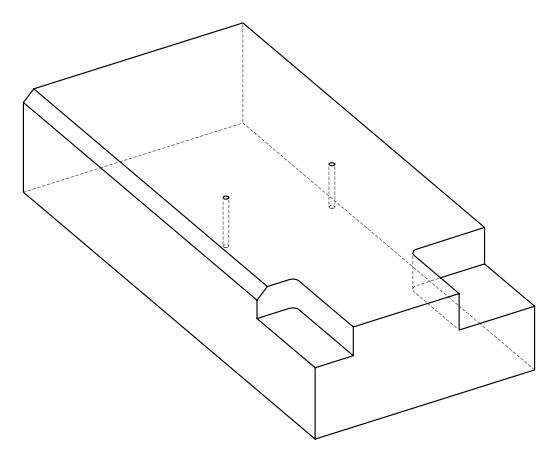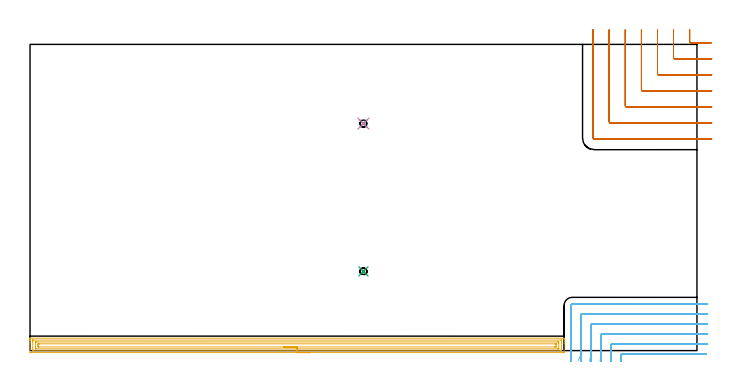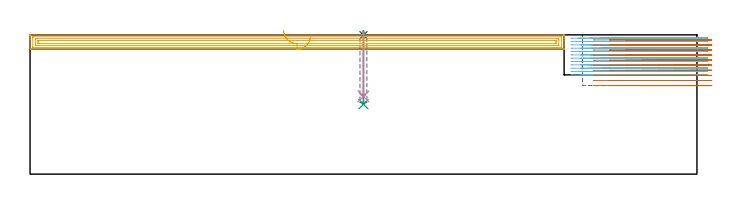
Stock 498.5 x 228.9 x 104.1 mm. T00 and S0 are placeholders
(PLAN: 7 operations, 4 tool changes, 46.3 min)
(1 SPOT_DRILL | STEP1POCKET | NXT0321_9005460120000 | 0.03 min | 0 mm3)
(2 SPOT_DRILL_1 | STEP1POCKET_1 | NXT0321_9005460120000 | 0.03 min | 0 mm3)
(3 DRILL_BLIND_HOLE_INTO_CENTER | STEP1POCKET | UGT0301_447 | 0.22 min | 1056 mm3)
(4 DRILL_BLIND_HOLE_INTO_CENTER_1 | STEP1POCKET_1 | UGT0301_447 | 0.19 min | 934 mm3)
(5 AREA_MILL | FG_CHAMFER_SURFACE | UGT0205_001 | 13.03 min | 23617 mm3)
(6 MILL_CORNER_NOTCH_RECTANGULAR | CORNER_NOTCH_RECTANGULAR | NXT0201_013 | Follow Part, ap 2.5, ae 75% | 17.29 min | 117593 mm3)
(7 MILL_CORNER_NOTCH_RECTANGULAR_1 | CORNER_NOTCH_RECTANGULAR_1 | NXT0201_012 | Follow Part, ap 4, ae 75% | 15.47 min | 254458 mm3)
(TOOL NXT0321_9005460120000 | NC Spot Drill, 142deg, 12mm, Carbide, Uncoated | D12 PA142 FL30 Z2)
(TOOL UGT0301_447 | Carbide Drill 5.2 mm | D5.2 PA118 FL52 Z2)
(TOOL UGT0205_001 | Chamfer Mill 20 x 3 x 45 deg. | D20 FL50 Z2)
(TOOL NXT0201_013 | ENDMILL 10mm | D10 FL30 Z4)
(TOOL NXT0201_012 | ENDMILL 16mm [2P460-1600-NA 1630] | D16 FL38 Z6)
(OP 1 SPOT_DRILL)
G17 G21 G94 G90
T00 M6
G54
G17 G0 G90 X249.2 Y59.2 S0 M3
G43 Z114.1 H0
G94 G81 G98 Z103.876 F250. R107.1
G80
M5
M2
(OP 2 SPOT_DRILL_1)
G17 G21 G94 G90
T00 M6
G54
G17 G0 G90 X249.2 Y169.7 S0 M3
G43 Z114.1 H0
G94 G81 G98 Z103.876 F250. R107.1
G80
M5
M2
(OP 3 DRILL_BLIND_HOLE_INTO_CENTER)
G17 G21 G94 G90
T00 M6
G54
G17 G0 G90 X249.2 Y59.2 S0 M3
G43 Z114.1 H0
G94 G81 G98 Z52.2 F250. R106.1
G80
M5
M2
(OP 4 DRILL_BLIND_HOLE_INTO_CENTER_1)
G17 G21 G94 G90
T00 M6
G54
G17 G0 G90 X249.2 Y169.7 S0 M3
G43 Z114.1 H0
G94 G81 G98 Z58.1 F250. R106.1
G80
M5
M2
(OP 5 AREA_MILL)
G17 G21 G94 G90
T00 M6
G54
G17 G0 G90 X209.6 Y-1.5 S1061 M3
G43 Z114.1 H0
Z103.3
G94 G1 X209.562 Z102.428 F250.
X209.448 Z101.563
X209.259 Z100.712
X208.997 Z99.88
X208.663 Z99.074
X208.26 Z98.3
X207.791 Z97.564
X207.26 Z96.872
X206.671 Z96.229
X206.028 Z95.64
X205.336 Z95.108
X204.6 Z94.64
X203.826 Z94.237
X203.02 Z93.903
X202.188 Z93.641
X201.336 Z93.452
X200.472 Z93.338
X199.6 Z93.3
X0.631
X0.261 Y-1.496 Z93.302
X0.01 Y-1.492 Z93.306
X0. Y-1.238 Z93.56
Y6.117 Z100.911
Y7.526 Z102.322
Y7.89 Z102.685
Y8.617 Z103.417
Y8.871 Z103.67
X0.007 Y9.268 Z104.06
X0.01 Y9.297 Z104.088
X0.183 Y9.3 Z104.1
X399.017
X399.19 Y9.297 Z104.088
X399.193 Y9.268 Z104.06
X399.2 Y8.87 Z103.67
Y8.617 Z103.417
Y7.89 Z102.685
Y6.639 Z101.436
Y5.23 Z100.026
Y-0.715 Z94.083
X399.197 Y-0.976 Z93.821
X399.191 Y-1.492 Z93.306
X399.092 Y-1.495 Z93.303
X398.569 Y-1.5 Z93.3
X199.6
Y-0.086 Z94.714
X2.196 Y-0.085 Z94.715
X2.086 Y-0.084 Z94.716
X2.032 Y-0.081 Z94.719
X2.013 Y-0.079 Z94.721
X2.01 Y-0.064 Z94.736
X2.005 Y0.056 Z94.856
X2.001 Y0.325 Z95.125
X2. Y7.003 Z101.803
X2.002 Y7.417 Z102.217
X2.01 Y7.834 Z102.634
X2.012 Y7.88 Z102.68
X2.031 Y7.881 Z102.681
X2.085 Y7.884 Z102.684
X2.196 Y7.885 Z102.685
X2.419 Y7.886 Z102.686
X397.004 Y7.885 Z102.685
X397.114 Y7.884 Z102.684
X397.168 Y7.881 Z102.681
X397.187 Y7.879 Z102.679
X397.19 Y7.864 Z102.664
X397.195 Y7.744 Z102.544
X397.199 Y7.475 Z102.275
X397.2 Y0.797 Z95.597
X397.198 Y0.383 Z95.183
X397.19 Y-0.034 Z94.766
X397.188 Y-0.08 Z94.72
X397.169 Y-0.081 Z94.719
X397.115 Y-0.084 Z94.716
X397.004 Y-0.085 Z94.715
X396.781 Y-0.086 Z94.714
X199.6
Y1.328 Z96.128
X4.565 Y1.329 Z96.129
X4.208 Y1.333 Z96.133
X4.089 Y1.335 Z96.135
X4.01 Y1.346 Z96.146
X4.005 Y1.478 Z96.278
X4.002 Y1.683 Z96.483
X4. Y1.889 Z96.689
Y2.57 Z97.37
Y6.117 Z100.917
Y6.322 Z101.122
X4.003 Y6.391 Z101.191
X4.009 Y6.445 Z101.245
X4.015 Y6.465 Z101.265
X4.03 Y6.467 Z101.267
X4.208 Y6.47 Z101.27
X4.744 Y6.471 Z101.271
X5.102
X394.098
X394.635
X394.992 Y6.467 Z101.267
X395.111 Y6.465 Z101.265
X395.19 Y6.454 Z101.254
X395.194 Y6.322 Z101.122
X395.198 Y6.117 Z100.917
X395.2 Y5.911 Z100.711
Y5.23 Z100.03
Y1.683 Z96.483
Y1.478 Z96.278
X395.197 Y1.409 Z96.209
X395.191 Y1.355 Z96.155
X395.185 Y1.335 Z96.135
X395.17 Y1.333 Z96.133
X394.992 Y1.33 Z96.13
X394.456 Y1.329 Z96.129
X394.098 Y1.328 Z96.128
X199.6
Y2.743 Z97.543
X6.716
X6.114 Y2.745 Z97.545
X6.05 Y2.746 Z97.546
X6.012 Y2.749 Z97.549
X6.009 Y2.796 Z97.596
X6.004 Y3.014 Z97.814
X6. Y3.453 Z98.253
Y4.339 Z99.139
Y4.343 Z99.143
X6.004 Y4.785 Z99.585
X6.01 Y5.005 Z99.805
X6.013 Y5.051 Z99.851
X6.068 Y5.053 Z99.853
X6.172 Y5.056 Z99.856
X6.89 Y5.057 Z99.857
X7.064
X392.484
X393.085 Y5.055 Z99.855
X393.15 Y5.053 Z99.853
X393.188 Y5.051 Z99.851
X393.191 Y5.004 Z99.804
X393.196 Y4.786 Z99.586
X393.2 Y4.347 Z99.147
Y3.461 Z98.261
X393.196 Y3.015 Z97.815
X393.19 Y2.795 Z97.595
X393.187 Y2.749 Z97.549
X393.132 Y2.747 Z97.547
X393.028 Y2.744 Z97.544
X392.31 Y2.743 Z97.543
X392.136
X199.6
X198.728 Z97.581
X197.863 Z97.695
X197.012 Z97.883
X196.18 Z98.146
X195.374 Z98.48
X194.6 Z98.882
X193.864 Z99.351
X193.172 Z99.882
X192.529 Z100.472
X191.94 Z101.115
X191.408 Z101.807
X190.94 Z102.543
X190.537 Z103.316
X190.203 Z104.122
X189.941 Z104.954
X189.752 Z105.806
X189.638 Z106.671
X189.6 Z107.543
G0 Z114.1
M5
M2
(OP 6 MILL_CORNER_NOTCH_RECTANGULAR)
G17 G21 G94 G90
T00 M6
G54
G17 G0 G90 X505.708 Y-2.7 S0 M3
G43 Z114.1 H0
Z101.608
G94 G1 X502.708 F250.
X442.164 F500.
G3 X441.669 Y-3.175 R0.5
G2 X441.551 Y-5. R37.5
G1 X441.284 Y-7.988 F250.
G0 Z114.1
X506.5 Y4.8
Z101.608
G1 X503.5
X434.696 F500.
G3 X434.2 Y4.304 R0.5
G1 Y-1.659
G2 X434.013 Y-5. R30.
G1 X433.679 Y-7.981 F250.
G0 Z114.1
X506.5 Y12.3
Z101.608
G1 X503.5
X427.196 F500.
G3 X426.7 Y11.804 R0.5
G1 Y-1.659
G2 X426.451 Y-5. R22.5
G1 X426.005 Y-7.967 F250.
G0 Z114.1
X506.5 Y19.8
Z101.608
G1 X503.5
X419.696 F500.
G3 X419.2 Y19.304 R0.5
G1 Y-1.659
G2 X418.823 Y-5. R15.
G1 X418.155 Y-7.925 F250.
G0 Z114.1
X506.5 Y27.3
Z101.608
G1 X503.5
X412.196 F500.
G3 X411.7 Y26.804 R0.5
G1 Y-1.659
G2 X410.915 Y-5. R7.5
G1 X409.579 Y-7.686 F250.
G0 Z114.1
X506.5 Y34.8
Z101.608
G1 X503.5
X405.2 F500.
G3 X404.2 Y33.8 R1.
G1 Y-1.659
Y-4.659 F250.
G0 Z114.1
X505.708 Y-2.7
Z99.117
G1 X502.708
X442.196 F500.
G3 X441.7 Y-3.196 R0.5
G1 Y-4.488
G2 X441.697 Y-5. R37.5
G1 X441.656 Y-8. F250.
G0 Z114.1
X506.5 Y4.8
Z99.117
G1 X503.5
X434.696 F500.
G3 X434.2 Y4.304 R0.5
G1 Y-4.488
G2 X434.196 Y-5. R30.
G1 X434.144 Y-8. F250.
G0 Z114.1
X506.5 Y12.3
Z99.117
G1 X503.5
X427.196 F500.
G3 X426.7 Y11.804 R0.5
G1 Y-4.488
G2 X426.694 Y-5. R22.5
G1 X426.626 Y-7.999 F250.
G0 Z114.1
X506.5 Y19.8
Z99.117
G1 X503.5
X419.696 F500.
G3 X419.2 Y19.304 R0.5
G1 Y-4.488
G2 X419.191 Y-5. R15.
G1 X419.089 Y-7.998 F250.
G0 Z114.1
X506.5 Y27.3
Z99.117
G1 X503.5
X412.196 F500.
G3 X411.7 Y26.804 R0.5
G1 Y-4.488
G2 X411.683 Y-5. R7.5
G1 X411.478 Y-7.993 F250.
G0 Z114.1
X506.5 Y34.8
Z99.117
G1 X503.5
X405.2 F500.
G3 X404.2 Y33.8 R1.
G1 Y-4.488
Y-7.488 F250.
G0 Z114.1
X505.708 Y-2.7
Z96.625
G1 X502.708
X442.196 F500.
G3 X441.7 Y-3.196 R0.5
G1 Y-5.
Y-8. F250.
G0 Z114.1
X506.5 Y4.8
Z96.625
G1 X503.5
X434.696 F500.
G3 X434.2 Y4.304 R0.5
G1 Y-5.
Y-8. F250.
G0 Z114.1
X506.5 Y12.3
Z96.625
G1 X503.5
X427.196 F500.
G3 X426.7 Y11.804 R0.5
G1 Y-5.
Y-8. F250.
G0 Z114.1
X506.5 Y19.8
Z96.625
G1 X503.5
X419.696 F500.
G3 X419.2 Y19.304 R0.5
G1 Y-5.
Y-8. F250.
G0 Z114.1
X506.5 Y27.3
Z96.625
G1 X503.5
X412.196 F500.
G3 X411.7 Y26.804 R0.5
G1 Y-5.
Y-8. F250.
G0 Z114.1
X506.5 Y34.8
Z96.625
G1 X503.5
X405.2 F500.
G3 X404.2 Y33.8 R1.
G1 Y-5.
Y-8. F250.
G0 Z114.1
X505.708 Y-2.7
Z94.133
G1 X502.708
X442.196 F500.
G3 X441.7 Y-3.196 R0.5
G1 Y-5.
Y-8. F250.
G0 Z114.1
X506.5 Y4.8
Z94.133
G1 X503.5
X434.696 F500.
G3 X434.2 Y4.304 R0.5
G1 Y-5.
Y-8. F250.
G0 Z114.1
X506.5 Y12.3
Z94.133
G1 X503.5
X427.196 F500.
G3 X426.7 Y11.804 R0.5
G1 Y-5.
Y-8. F250.
G0 Z114.1
X506.5 Y19.8
Z94.133
G1 X503.5
X419.696 F500.
G3 X419.2 Y19.304 R0.5
G1 Y-5.
Y-8. F250.
G0 Z114.1
X506.5 Y27.3
Z94.133
G1 X503.5
X412.196 F500.
G3 X411.7 Y26.804 R0.5
G1 Y-5.
Y-8. F250.
G0 Z114.1
X506.5 Y34.8
Z94.133
G1 X503.5
X405.2 F500.
G3 X404.2 Y33.8 R1.
G1 Y-5.
Y-8. F250.
G0 Z114.1
X505.708 Y-2.7
Z91.642
G1 X502.708
X442.196 F500.
G3 X441.7 Y-3.196 R0.5
G1 Y-5.
Y-8. F250.
G0 Z114.1
X506.5 Y4.8
Z91.642
G1 X503.5
X434.696 F500.
G3 X434.2 Y4.304 R0.5
G1 Y-5.
Y-8. F250.
G0 Z114.1
X506.5 Y12.3
Z91.642
G1 X503.5
X427.196 F500.
G3 X426.7 Y11.804 R0.5
G1 Y-5.
Y-8. F250.
G0 Z114.1
X506.5 Y19.8
Z91.642
G1 X503.5
X419.696 F500.
G3 X419.2 Y19.304 R0.5
G1 Y-5.
Y-8. F250.
G0 Z114.1
X506.5 Y27.3
Z91.642
G1 X503.5
X412.196 F500.
G3 X411.7 Y26.804 R0.5
G1 Y-5.
Y-8. F250.
G0 Z114.1
X506.5 Y34.8
Z91.642
G1 X503.5
X405.2 F500.
G3 X404.2 Y33.8 R1.
G1 Y-5.
Y-8. F250.
G0 Z114.1
X505.708 Y-2.7
Z89.15
G1 X502.708
X442.196 F500.
G3 X441.7 Y-3.196 R0.5
G1 Y-5.
Y-8. F250.
G0 Z114.1
X506.5 Y4.8
Z89.15
G1 X503.5
X434.696 F500.
G3 X434.2 Y4.304 R0.5
G1 Y-5.
Y-8. F250.
G0 Z114.1
X506.5 Y12.3
Z89.15
G1 X503.5
X427.196 F500.
G3 X426.7 Y11.804 R0.5
G1 Y-5.
Y-8. F250.
G0 Z114.1
X506.5 Y19.8
Z89.15
G1 X503.5
X419.696 F500.
G3 X419.2 Y19.304 R0.5
G1 Y-5.
Y-8. F250.
G0 Z114.1
X506.5 Y27.3
Z89.15
G1 X503.5
X412.196 F500.
G3 X411.7 Y26.804 R0.5
G1 Y-5.
Y-8. F250.
G0 Z114.1
X506.5 Y34.8
Z89.15
G1 X503.5
X405.2 F500.
G3 X404.2 Y33.8 R1.
G1 Y-5.
Y-8. F250.
G0 Z114.1
X505.708 Y-2.7
Z86.658
G1 X502.708
X442.196 F500.
G3 X441.7 Y-3.196 R0.5
G1 Y-5.
Y-8. F250.
G0 Z114.1
X506.5 Y4.8
Z86.658
G1 X503.5
X434.696 F500.
G3 X434.2 Y4.304 R0.5
G1 Y-5.
Y-8. F250.
G0 Z114.1
X506.5 Y12.3
Z86.658
G1 X503.5
X427.196 F500.
G3 X426.7 Y11.804 R0.5
G1 Y-5.
Y-8. F250.
G0 Z114.1
X506.5 Y19.8
Z86.658
G1 X503.5
X419.696 F500.
G3 X419.2 Y19.304 R0.5
G1 Y-5.
Y-8. F250.
G0 Z114.1
X506.5 Y27.3
Z86.658
G1 X503.5
X412.196 F500.
G3 X411.7 Y26.804 R0.5
G1 Y-5.
Y-8. F250.
G0 Z114.1
X506.5 Y34.8
Z86.658
G1 X503.5
X405.2 F500.
G3 X404.2 Y33.8 R1.
G1 Y-5.
Y-8. F250.
G0 Z114.1
X505.708 Y-2.7
Z84.167
G1 X502.708
X442.196 F500.
G3 X441.7 Y-3.196 R0.5
G1 Y-5.
Y-8. F250.
G0 Z114.1
X506.5 Y4.8
Z84.167
G1 X503.5
X434.696 F500.
G3 X434.2 Y4.304 R0.5
G1 Y-5.
Y-8. F250.
G0 Z114.1
X506.5 Y12.3
Z84.167
G1 X503.5
X427.196 F500.
G3 X426.7 Y11.804 R0.5
G1 Y-5.
Y-8. F250.
G0 Z114.1
X506.5 Y19.8
Z84.167
G1 X503.5
X419.696 F500.
G3 X419.2 Y19.304 R0.5
G1 Y-5.
Y-8. F250.
G0 Z114.1
X506.5 Y27.3
Z84.167
G1 X503.5
X412.196 F500.
G3 X411.7 Y26.804 R0.5
G1 Y-5.
Y-8. F250.
G0 Z114.1
X506.5 Y34.8
Z84.167
G1 X503.5
X405.2 F500.
G3 X404.2 Y33.8 R1.
G1 Y-5.
Y-8. F250.
G0 Z114.1
X505.708 Y-2.7
Z81.675
G1 X502.708
X442.196 F500.
G3 X441.7 Y-3.196 R0.5
G1 Y-5.
Y-8. F250.
G0 Z114.1
X506.5 Y4.8
Z81.675
G1 X503.5
X434.696 F500.
G3 X434.2 Y4.304 R0.5
G1 Y-5.
Y-8. F250.
G0 Z114.1
X506.5 Y12.3
Z81.675
G1 X503.5
X427.196 F500.
G3 X426.7 Y11.804 R0.5
G1 Y-5.
Y-8. F250.
G0 Z114.1
X506.5 Y19.8
Z81.675
G1 X503.5
X419.696 F500.
G3 X419.2 Y19.304 R0.5
G1 Y-5.
Y-8. F250.
G0 Z114.1
X506.5 Y27.3
Z81.675
G1 X503.5
X412.196 F500.
G3 X411.7 Y26.804 R0.5
G1 Y-5.
Y-8. F250.
G0 Z114.1
X506.5 Y34.8
Z81.675
G1 X503.5
X405.2 F500.
G3 X404.2 Y33.8 R1.
G1 Y-5.
Y-8. F250.
G0 Z114.1
X505.708 Y-2.7
Z79.183
G1 X502.708
X442.196 F500.
G3 X441.7 Y-3.196 R0.5
G1 Y-5.
Y-8. F250.
G0 Z114.1
X506.5 Y4.8
Z79.183
G1 X503.5
X434.696 F500.
G3 X434.2 Y4.304 R0.5
G1 Y-5.
Y-8. F250.
G0 Z114.1
X506.5 Y12.3
Z79.183
G1 X503.5
X427.196 F500.
G3 X426.7 Y11.804 R0.5
G1 Y-5.
Y-8. F250.
G0 Z114.1
X506.5 Y19.8
Z79.183
G1 X503.5
X419.696 F500.
G3 X419.2 Y19.304 R0.5
G1 Y-5.
Y-8. F250.
G0 Z114.1
X506.5 Y27.3
Z79.183
G1 X503.5
X412.196 F500.
G3 X411.7 Y26.804 R0.5
G1 Y-5.
Y-8. F250.
G0 Z114.1
X506.5 Y34.8
Z79.183
G1 X503.5
X405.2 F500.
G3 X404.2 Y33.8 R1.
G1 Y-5.
Y-8. F250.
G0 Z114.1
X505.708 Y-2.7
Z76.692
G1 X502.708
X442.196 F500.
G3 X441.7 Y-3.196 R0.5
G1 Y-5.
Y-8. F250.
G0 Z114.1
X506.5 Y4.8
Z76.692
G1 X503.5
X434.696 F500.
G3 X434.2 Y4.304 R0.5
G1 Y-5.
Y-8. F250.
G0 Z114.1
X506.5 Y12.3
Z76.692
G1 X503.5
X427.196 F500.
G3 X426.7 Y11.804 R0.5
G1 Y-5.
Y-8. F250.
G0 Z114.1
X506.5 Y19.8
Z76.692
G1 X503.5
X419.696 F500.
G3 X419.2 Y19.304 R0.5
G1 Y-5.
Y-8. F250.
G0 Z114.1
X506.5 Y27.3
Z76.692
G1 X503.5
X412.196 F500.
G3 X411.7 Y26.804 R0.5
G1 Y-5.
Y-8. F250.
G0 Z114.1
X506.5 Y34.8
Z76.692
G1 X503.5
X405.2 F500.
G3 X404.2 Y33.8 R1.
G1 Y-5.
Y-8. F250.
G0 Z114.1
X505.708 Y-2.7
Z74.2
G1 X502.708
X442.196 F500.
G3 X441.7 Y-3.196 R0.5
G1 Y-5.
Y-8. F250.
G0 Z114.1
X506.5 Y4.8
Z74.2
G1 X503.5
X434.696 F500.
G3 X434.2 Y4.304 R0.5
G1 Y-5.
Y-8. F250.
G0 Z114.1
X506.5 Y12.3
Z74.2
G1 X503.5
X427.196 F500.
G3 X426.7 Y11.804 R0.5
G1 Y-5.
Y-8. F250.
G0 Z114.1
X506.5 Y19.8
Z74.2
G1 X503.5
X419.696 F500.
G3 X419.2 Y19.304 R0.5
G1 Y-5.
Y-8. F250.
G0 Z114.1
X506.5 Y27.3
Z74.2
G1 X503.5
X412.196 F500.
G3 X411.7 Y26.804 R0.5
G1 Y-5.
Y-8. F250.
G0 Z114.1
X506.5 Y34.8
Z74.2
G1 X503.5
X405.2 F500.
G3 X404.2 Y33.8 R1.
G1 Y-5.
Y-8. F250.
G0 Z114.1
M5
M2
(OP 7 MILL_CORNER_NOTCH_RECTANGULAR_1)
G17 G21 G94 G90
T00 M6
G54
G17 G0 G90 X493. Y239.9 S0 M3
G43 Z114.1 H1
Z100.31
G94 G1 Y236.9 F250.
Y230.994 F500.
G3 X493.794 Y230.2 R0.8
G1 X506.394
X509.394 F250.
G0 Z114.1
X481. Y239.9
Z100.31
G1 Y236.9
Y218.994 F500.
G3 X481.794 Y218.2 R0.8
G1 X506.5
X509.5 F250.
G0 Z114.1
X469. Y239.9
Z100.31
G1 Y236.9
Y206.995 F500.
G3 X469.795 Y206.2 R0.8
G1 X506.5
X509.5 F250.
G0 Z114.1
X457. Y239.9
Z100.31
G1 Y236.9
Y194.995 F500.
G3 X457.795 Y194.2 R0.8
G1 X506.5
X509.5 F250.
G0 Z114.1
X445. Y239.9
Z100.31
G1 Y236.9
Y182.995 F500.
G3 X445.795 Y182.2 R0.8
G1 X506.5
X509.5 F250.
G0 Z114.1
X433. Y239.9
Z100.31
G1 Y236.9
Y170.995 F500.
G3 X433.795 Y170.2 R0.8
G1 X506.5
X509.5 F250.
G0 Z114.1
X421. Y239.9
Z100.31
G1 Y236.9
Y158.995 F500.
G3 X421.795 Y158.2 R0.8
G1 X506.5
X509.5 F250.
G0 Z114.1
X493. Y239.9
Z96.52
G1 Y236.9
Y230.994 F500.
G3 X493.794 Y230.2 R0.8
G1 X506.394
X509.394 F250.
G0 Z114.1
X481. Y239.9
Z96.52
G1 Y236.9
Y218.994 F500.
G3 X481.794 Y218.2 R0.8
G1 X506.5
X509.5 F250.
G0 Z114.1
X469. Y239.9
Z96.52
G1 Y236.9
Y206.995 F500.
G3 X469.795 Y206.2 R0.8
G1 X506.5
X509.5 F250.
G0 Z114.1
X457. Y239.9
Z96.52
G1 Y236.9
Y194.995 F500.
G3 X457.795 Y194.2 R0.8
G1 X506.5
X509.5 F250.
G0 Z114.1
X445. Y239.9
Z96.52
G1 Y236.9
Y182.995 F500.
G3 X445.795 Y182.2 R0.8
G1 X506.5
X509.5 F250.
G0 Z114.1
X433. Y239.9
Z96.52
G1 Y236.9
Y170.995 F500.
G3 X433.795 Y170.2 R0.8
G1 X506.5
X509.5 F250.
G0 Z114.1
X421. Y239.9
Z96.52
G1 Y236.9
Y158.995 F500.
G3 X421.795 Y158.2 R0.8
G1 X506.5
X509.5 F250.
G0 Z114.1
X493. Y239.9
Z92.73
G1 Y236.9
Y230.994 F500.
G3 X493.794 Y230.2 R0.8
G1 X506.394
X509.394 F250.
G0 Z114.1
X481. Y239.9
Z92.73
G1 Y236.9
Y218.994 F500.
G3 X481.794 Y218.2 R0.8
G1 X506.5
X509.5 F250.
G0 Z114.1
X469. Y239.9
Z92.73
G1 Y236.9
Y206.995 F500.
G3 X469.795 Y206.2 R0.8
G1 X506.5
X509.5 F250.
G0 Z114.1
X457. Y239.9
Z92.73
G1 Y236.9
Y194.995 F500.
G3 X457.795 Y194.2 R0.8
G1 X506.5
X509.5 F250.
G0 Z114.1
X445. Y239.9
Z92.73
G1 Y236.9
Y182.995 F500.
G3 X445.795 Y182.2 R0.8
G1 X506.5
X509.5 F250.
G0 Z114.1
X433. Y239.9
Z92.73
G1 Y236.9
Y170.995 F500.
G3 X433.795 Y170.2 R0.8
G1 X506.5
X509.5 F250.
G0 Z114.1
X421. Y239.9
Z92.73
G1 Y236.9
Y158.995 F500.
G3 X421.795 Y158.2 R0.8
G1 X506.5
X509.5 F250.
G0 Z114.1
X493. Y239.9
Z88.94
G1 Y236.9
Y230.994 F500.
G3 X493.794 Y230.2 R0.8
G1 X506.394
X509.394 F250.
G0 Z114.1
X481. Y239.9
Z88.94
G1 Y236.9
Y218.994 F500.
G3 X481.794 Y218.2 R0.8
G1 X506.5
X509.5 F250.
G0 Z114.1
X469. Y239.9
Z88.94
G1 Y236.9
Y206.995 F500.
G3 X469.795 Y206.2 R0.8
G1 X506.5
X509.5 F250.
G0 Z114.1
X457. Y239.9
Z88.94
G1 Y236.9
Y194.995 F500.
G3 X457.795 Y194.2 R0.8
G1 X506.5
X509.5 F250.
G0 Z114.1
X445. Y239.9
Z88.94
G1 Y236.9
Y182.995 F500.
G3 X445.795 Y182.2 R0.8
G1 X506.5
X509.5 F250.
G0 Z114.1
X433. Y239.9
Z88.94
G1 Y236.9
Y170.995 F500.
G3 X433.795 Y170.2 R0.8
G1 X506.5
X509.5 F250.
G0 Z114.1
X421. Y239.9
Z88.94
G1 Y236.9
Y158.995 F500.
G3 X421.795 Y158.2 R0.8
G1 X506.5
X509.5 F250.
G0 Z114.1
X493. Y239.9
Z85.15
G1 Y236.9
Y230.994 F500.
G3 X493.794 Y230.2 R0.8
G1 X506.394
X509.394 F250.
G0 Z114.1
X481. Y239.9
Z85.15
G1 Y236.9
Y218.994 F500.
G3 X481.794 Y218.2 R0.8
G1 X506.5
X509.5 F250.
G0 Z114.1
X469. Y239.9
Z85.15
G1 Y236.9
Y206.995 F500.
G3 X469.795 Y206.2 R0.8
G1 X506.5
X509.5 F250.
G0 Z114.1
X457. Y239.9
Z85.15
G1 Y236.9
Y194.995 F500.
G3 X457.795 Y194.2 R0.8
G1 X506.5
X509.5 F250.
G0 Z114.1
X445. Y239.9
Z85.15
G1 Y236.9
Y182.995 F500.
G3 X445.795 Y182.2 R0.8
G1 X506.5
X509.5 F250.
G0 Z114.1
X433. Y239.9
Z85.15
G1 Y236.9
Y170.995 F500.
G3 X433.795 Y170.2 R0.8
G1 X506.5
X509.5 F250.
G0 Z114.1
X421. Y239.9
Z85.15
G1 Y236.9
Y158.995 F500.
G3 X421.795 Y158.2 R0.8
G1 X506.5
X509.5 F250.
G0 Z114.1
X493. Y239.9
Z81.36
G1 Y236.9
Y230.994 F500.
G3 X493.794 Y230.2 R0.8
G1 X506.394
X509.394 F250.
G0 Z114.1
X481. Y239.9
Z81.36
G1 Y236.9
Y218.994 F500.
G3 X481.794 Y218.2 R0.8
G1 X506.5
X509.5 F250.
G0 Z114.1
X469. Y239.9
Z81.36
G1 Y236.9
Y206.995 F500.
G3 X469.795 Y206.2 R0.8
G1 X506.5
X509.5 F250.
G0 Z114.1
X457. Y239.9
Z81.36
G1 Y236.9
Y194.995 F500.
G3 X457.795 Y194.2 R0.8
G1 X506.5
X509.5 F250.
G0 Z114.1
X445. Y239.9
Z81.36
G1 Y236.9
Y182.995 F500.
G3 X445.795 Y182.2 R0.8
G1 X506.5
X509.5 F250.
G0 Z114.1
X433. Y239.9
Z81.36
G1 Y236.9
Y170.995 F500.
G3 X433.795 Y170.2 R0.8
G1 X506.5
X509.5 F250.
G0 Z114.1
X421. Y239.9
Z81.36
G1 Y236.9
Y158.995 F500.
G3 X421.795 Y158.2 R0.8
G1 X506.5
X509.5 F250.
G0 Z114.1
X493. Y239.9
Z77.57
G1 Y236.9
Y230.994 F500.
G3 X493.794 Y230.2 R0.8
G1 X506.394
X509.394 F250.
G0 Z114.1
X481. Y239.9
Z77.57
G1 Y236.9
Y218.994 F500.
G3 X481.794 Y218.2 R0.8
G1 X506.5
X509.5 F250.
G0 Z114.1
X469. Y239.9
Z77.57
G1 Y236.9
Y206.995 F500.
G3 X469.795 Y206.2 R0.8
G1 X506.5
X509.5 F250.
G0 Z114.1
X457. Y239.9
Z77.57
G1 Y236.9
Y194.995 F500.
G3 X457.795 Y194.2 R0.8
G1 X506.5
X509.5 F250.
G0 Z114.1
X445. Y239.9
Z77.57
G1 Y236.9
Y182.995 F500.
G3 X445.795 Y182.2 R0.8
G1 X506.5
X509.5 F250.
G0 Z114.1
X433. Y239.9
Z77.57
G1 Y236.9
Y170.995 F500.
G3 X433.795 Y170.2 R0.8
G1 X506.5
X509.5 F250.
G0 Z114.1
X421. Y239.9
Z77.57
G1 Y236.9
Y158.995 F500.
G3 X421.795 Y158.2 R0.8
G1 X506.5
X509.5 F250.
G0 Z114.1
X493. Y239.9
Z73.78
G1 Y236.9
Y230.994 F500.
G3 X493.794 Y230.2 R0.8
G1 X506.394
X509.394 F250.
G0 Z114.1
X481. Y239.9
Z73.78
G1 Y236.9
Y218.994 F500.
G3 X481.794 Y218.2 R0.8
G1 X506.5
X509.5 F250.
G0 Z114.1
X469. Y239.9
Z73.78
G1 Y236.9
Y206.995 F500.
G3 X469.795 Y206.2 R0.8
G1 X506.5
X509.5 F250.
G0 Z114.1
X457. Y239.9
Z73.78
G1 Y236.9
Y194.995 F500.
G3 X457.795 Y194.2 R0.8
G1 X506.5
X509.5 F250.
G0 Z114.1
X445. Y239.9
Z73.78
G1 Y236.9
Y182.995 F500.
G3 X445.795 Y182.2 R0.8
G1 X506.5
X509.5 F250.
G0 Z114.1
X433. Y239.9
Z73.78
G1 Y236.9
Y170.995 F500.
G3 X433.795 Y170.2 R0.8
G1 X506.5
X509.5 F250.
G0 Z114.1
X421. Y239.9
Z73.78
G1 Y236.9
Y158.995 F500.
G3 X421.795 Y158.2 R0.8
G1 X506.5
X509.5 F250.
G0 Z114.1
X493. Y239.9
Z69.99
G1 Y236.9
Y230.994 F500.
G3 X493.794 Y230.2 R0.8
G1 X506.394
X509.394 F250.
G0 Z114.1
X481. Y239.9
Z69.99
G1 Y236.9
Y218.994 F500.
G3 X481.794 Y218.2 R0.8
G1 X506.5
X509.5 F250.
G0 Z114.1
X469. Y239.9
Z69.99
G1 Y236.9
Y206.995 F500.
G3 X469.795 Y206.2 R0.8
G1 X506.5
X509.5 F250.
G0 Z114.1
X457. Y239.9
Z69.99
G1 Y236.9
Y194.995 F500.
G3 X457.795 Y194.2 R0.8
G1 X506.5
X509.5 F250.
G0 Z114.1
X445. Y239.9
Z69.99
G1 Y236.9
Y182.995 F500.
G3 X445.795 Y182.2 R0.8
G1 X506.5
X509.5 F250.
G0 Z114.1
X433. Y239.9
Z69.99
G1 Y236.9
Y170.995 F500.
G3 X433.795 Y170.2 R0.8
G1 X506.5
X509.5 F250.
G0 Z114.1
X421. Y239.9
Z69.99
G1 Y236.9
Y158.995 F500.
G3 X421.795 Y158.2 R0.8
G1 X506.5
X509.5 F250.
G0 Z114.1
X493. Y239.9
Z66.2
G1 Y236.9
Y230.994 F500.
G3 X493.794 Y230.2 R0.8
G1 X506.394
X509.394 F250.
G0 Z114.1
X481. Y239.9
Z66.2
G1 Y236.9
Y218.994 F500.
G3 X481.794 Y218.2 R0.8
G1 X506.5
X509.5 F250.
G0 Z114.1
X469. Y239.9
Z66.2
G1 Y236.9
Y206.995 F500.
G3 X469.795 Y206.2 R0.8
G1 X506.5
X509.5 F250.
G0 Z114.1
X457. Y239.9
Z66.2
G1 Y236.9
Y194.995 F500.
G3 X457.795 Y194.2 R0.8
G1 X506.5
X509.5 F250.
G0 Z114.1
X445. Y239.9
Z66.2
G1 Y236.9
Y182.995 F500.
G3 X445.795 Y182.2 R0.8
G1 X506.5
X509.5 F250.
G0 Z114.1
X433. Y239.9
Z66.2
G1 Y236.9
Y170.995 F500.
G3 X433.795 Y170.2 R0.8
G1 X506.5
X509.5 F250.
G0 Z114.1
X421. Y239.9
Z66.2
G1 Y236.9
Y158.995 F500.
G3 X421.795 Y158.2 R0.8
G1 X506.5
X509.5 F250.
G0 Z114.1
M5
M2
